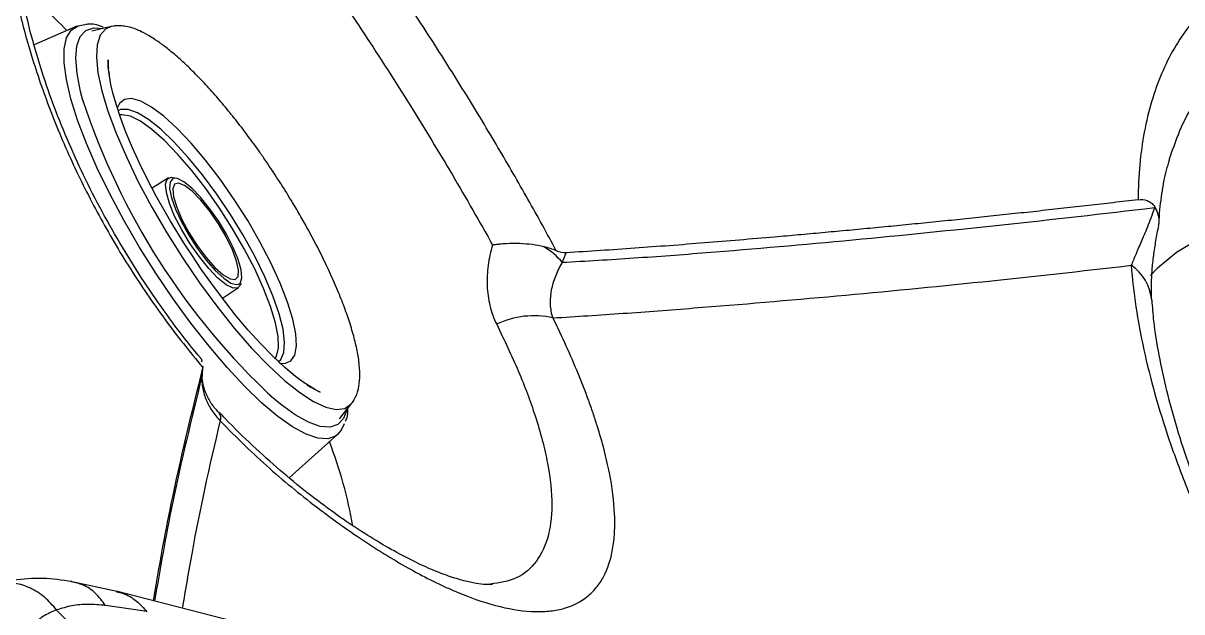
# Model space of a CAD drawing. Extents: x 412 to 492, y 622 to 766.
# Drawn here: x 419.76 to 423.855, y 657.439 to 659.52 of the extents above; entities that cross this region are included whole.
import ezdxf

# ---------------------------------------------------------------- set-up
doc = ezdxf.new("R2010")
doc.units = 0
doc.header["$MEASUREMENT"] = 0
doc.layers.add('1', color=4, linetype='Continuous')
doc.layers.add('GEOMETRY', color=4, linetype='Continuous', lineweight=25)

# ---------------------------------------------------------------- blocks, each defined once
blk = doc.blocks.new('2024 Beam 220V LL')
at = {"layer": 'GEOMETRY'}
for p, q in [((7.9966, 16.751), (7.8453, 16.6852)), ((8.1182, 16.7496), (8.0496, 16.7334)), ((8.1262, 16.751), (8.1182, 16.7496)), ((8.018, 16.4896), (8.0214, 16.478)), ((8.3204, 16.2145), (8.2628, 16.1784)), ((8.5109, 15.7894), (8.5679, 15.8266)), ((8.4388, 15.5137), (8.4402, 15.5236)), ((8.4404, 15.5499), (8.4415, 15.5446)), ((8.9246, 15.3623), (8.9681, 15.4177)), ((8.7467, 15.1547), (8.9182, 15.3069)), ((8.1386, 14.752), (7.9748, 14.7874)), ((8.5884, 14.6367), (8.1351, 14.7535)), ((8.2364, 14.6823), (8.0979, 14.703)), ((8.1555, 14.4562), (7.9251, 14.6867)), ((8.2384, 14.6803), (8.2364, 14.6823))]:
    blk.add_line(p, q, dxfattribs=at)
at = {"layer": 'GEOMETRY', "flags": 128}
for points in [[(8.9182, 15.3069), (8.9111, 15.3015), (8.8832, 15.2917), (8.8482, 15.294), (8.8066, 15.3082), (8.7591, 15.3342), (8.7066, 15.3715), (8.6498, 15.4196), (8.5898, 15.4775), (8.5274, 15.5444), (8.4638, 15.6192), (8.4, 15.7007), (8.3369, 15.7874), (8.2757, 15.8781), (8.2174, 15.9711), (8.1628, 16.065), (8.113, 16.1582), (8.0687, 16.2492), (8.0307, 16.3365), (7.9995, 16.4187), (7.9757, 16.4944), (7.9597, 16.5624), (7.9517, 16.6215), (7.9519, 16.6708), (7.9603, 16.7095), (7.9767, 16.737), (8.0009, 16.7527), (8.0252, 16.7567)], [(8.1182, 16.7496), (8.0983, 16.7408), (8.0794, 16.7188), (8.0685, 16.6854), (8.0658, 16.641), (8.0713, 16.5864), (8.085, 16.5228), (8.1065, 16.4511), (8.1355, 16.3726), (8.1716, 16.2889)], [(8.0183, 16.4886), (8.01, 16.52), (7.9975, 16.5835), (7.9931, 16.6376), (7.9969, 16.6816), (8.0089, 16.7145), (8.0288, 16.7359), (8.0564, 16.7454), (8.0902, 16.743)], [(8.3788, 15.9788), (8.3281, 16.0613), (8.3084, 16.0951), (8.2775, 16.1505), (8.2481, 16.2064), (8.2196, 16.2642), (8.1935, 16.3214), (8.1704, 16.3766), (8.151, 16.4283), (8.1355, 16.4752), (8.1241, 16.5156), (8.1173, 16.5444), (8.1142, 16.5601), (8.1079, 16.6059), (8.1069, 16.6309), (8.1069, 16.6323), (8.1069, 16.6324), (8.1069, 16.6324), (8.1069, 16.6324), (8.1069, 16.6324), (8.1069, 16.6324), (8.1069, 16.6324), (8.1069, 16.6324), (8.1069, 16.6324), (8.1069, 16.6324), (8.1069, 16.6324), (8.1069, 16.6324), (8.1069, 16.6324), (8.1069, 16.6323), (8.1069, 16.6318), (8.1075, 16.6111), (8.1084, 16.6025)], [(8.7128, 15.559), (8.7313, 15.5583), (8.753, 15.5673), (8.7669, 15.5882), (8.7728, 15.6205), (8.7704, 15.6633), (8.7598, 15.7155), (8.7413, 15.7757), (8.7153, 15.8425), (8.6826, 15.914), (8.6439, 15.9885), (8.6004, 16.064), (8.553, 16.1384), (8.5031, 16.21), (8.4519, 16.2769), (8.4007, 16.3372), (8.3509, 16.3896), (8.3038, 16.4325), (8.2606, 16.4649), (8.2224, 16.486), (8.1902, 16.4951), (8.1648, 16.4922), (8.1469, 16.4772), (8.1395, 16.461)], [(8.7085, 15.5648), (8.7174, 15.573), (8.7283, 15.5976), (8.731, 15.6335), (8.7253, 15.6795), (8.7114, 15.7346), (8.6898, 15.7971), (8.6609, 15.8653), (8.6255, 15.9375), (8.5847, 16.0116), (8.5395, 16.0856), (8.4912, 16.1575), (8.4411, 16.2253), (8.3906, 16.2872), (8.341, 16.3415), (8.2937, 16.3867), (8.2499, 16.4216), (8.211, 16.4452), (8.1779, 16.4569), (8.1515, 16.4563), (8.1425, 16.4524)], [(8.6969, 15.5754), (8.7021, 15.5843), (8.709, 15.6136), (8.7077, 15.6535), (8.6984, 15.7027), (8.6812, 15.7601), (8.6566, 15.824), (8.6253, 15.8926), (8.5882, 15.9642), (8.5462, 16.0367), (8.5005, 16.1082), (8.4524, 16.1767), (8.4031, 16.2404), (8.354, 16.2974), (8.3065, 16.3464), (8.2619, 16.3859), (8.2212, 16.4148), (8.1858, 16.4324), (8.1565, 16.4382), (8.1467, 16.4371)], [(8.1716, 16.2889), (8.214, 16.2012), (8.2619, 16.1113), (8.3146, 16.0208), (8.3711, 15.9311), (8.4304, 15.844), (8.4914, 15.761), (8.5531, 15.6836), (8.6142, 15.6131), (8.6739, 15.5509), (8.7309, 15.498), (8.7842, 15.4553), (8.833, 15.4237), (8.8763, 15.4036), (8.9134, 15.3956), (8.9436, 15.3996), (8.9664, 15.4156), (8.9681, 15.4177)], [(8.5768, 15.8417), (8.5759, 15.8382), (8.5661, 15.8255), (8.5486, 15.8251), (8.5246, 15.837), (8.4954, 15.8604), (8.4631, 15.8939), (8.4296, 15.9353), (8.3969, 15.982), (8.3672, 16.0312), (8.3424, 16.0797), (8.3239, 16.1245), (8.313, 16.1627), (8.3104, 16.192), (8.3161, 16.2105), (8.3298, 16.2171), (8.3428, 16.2147)], [(8.3432, 16.2137), (8.3354, 16.212), (8.326, 16.1999), (8.3245, 16.1769)], [(8.3245, 16.1769), (8.3311, 16.1443), (8.3452, 16.1043), (8.3661, 16.0594), (8.3924, 16.0123), (8.4224, 15.966), (8.4543, 15.9235), (8.4861, 15.8874), (8.5157, 15.86), (8.5413, 15.843), (8.5614, 15.8375), (8.5692, 15.8393)], [(8.5681, 15.8881), (8.5613, 15.9206), (8.5464, 15.9609), (8.5245, 16.006), (8.4972, 16.0525), (8.4666, 16.0971), (8.4349, 16.1363), (8.4045, 16.1673), (8.3776, 16.1879), (8.3563, 16.1963), (8.342, 16.1922), (8.336, 16.1756), (8.3385, 16.148), (8.3495, 16.1112), (8.368, 16.0681), (8.3928, 16.0219), (8.422, 15.9759), (8.4535, 15.9336), (8.4848, 15.8981), (8.5137, 15.8721), (8.5381, 15.8575), (8.556, 15.8553), (8.5663, 15.8658), (8.5681, 15.8881)], [(8.5752, 15.8447), (8.58, 15.8615), (8.5774, 15.8895), (8.567, 15.926), (8.5493, 15.9689), (8.5256, 16.0153), (8.4972, 16.0623), (8.466, 16.107), (8.4339, 16.1466), (8.403, 16.1786), (8.3751, 16.201), (8.3521, 16.2124), (8.3432, 16.2137)], [(13.4295, 15.7366), (13.308, 15.7995), (13.1587, 15.8696), (13.0128, 15.9297), (12.8709, 15.9798), (12.7339, 16.0194), (12.6022, 16.0485), (12.4766, 16.0669), (12.3577, 16.0745), (12.2461, 16.0712), (12.1423, 16.0571), (12.0468, 16.0322), (11.9601, 15.9967), (11.8826, 15.9508), (11.8146, 15.8946), (11.7907, 15.8698)], [(8.8104, 15.483), (8.8104, 15.483), (8.8104, 15.4829), (8.8104, 15.4829), (8.8104, 15.4829), (8.8104, 15.4829), (8.8104, 15.4829), (8.8104, 15.4829), (8.8105, 15.4829), (8.8107, 15.4827), (8.8118, 15.482), (8.8233, 15.4748), (8.8544, 15.4581), (8.8568, 15.457), (8.857, 15.4569), (8.8571, 15.4569), (8.8571, 15.4569), (8.8571, 15.4569), (8.8571, 15.4569), (8.8571, 15.4569), (8.8571, 15.4569), (8.8571, 15.4569), (8.8571, 15.4569), (8.8571, 15.4569), (8.8571, 15.4569), (8.8571, 15.4569), (8.857, 15.4569), (8.8566, 15.4571), (8.8397, 15.4656), (8.7962, 15.4927), (8.7698, 15.5124), (8.7316, 15.5444), (8.6881, 15.5852), (8.647, 15.6274), (8.6026, 15.6765), (8.5579, 15.7296), (8.5074, 15.7939), (8.47, 15.8444), (8.439, 15.8882), (8.4026, 15.9422), (8.3788, 15.9788)], [(8.5692, 15.8393), (8.5745, 15.8438), (8.5752, 15.8447)], [(8.4415, 15.5446), (8.4413, 15.5436), (8.441, 15.5427)], [(8.9189, 15.343), (8.8914, 15.3335), (8.8567, 15.3361), (8.8154, 15.3507), (8.7683, 15.3771), (8.7162, 15.4149), (8.6894, 15.4371)], [(8.9504, 15.3951), (8.9389, 15.3644), (8.9189, 15.343)], [(8.9411, 15.3454), (8.9314, 15.3231), (8.9182, 15.3069)]]:
    blk.add_lwpolyline(points, dxfattribs=at)
at = {"layer": 'GEOMETRY'}
for centre, radius, start, end in [((6.6419, 15.4404), 1.8494, 44.4639, 51.3138), ((10.4096, 17.2747), 2.5172, 198.1994, 226.8909), ((11.6267, 15.5332), 0.6024, 72.3568, 72.7823), ((9.5077, 15.7436), 0.2672, 39.9265, 58.5076), ((11.6261, 15.7654), 0.1705, 5.7924, 55.4034), ((9.612, 15.4214), 0.3057, 77.2796, 115.5124), ((8.4754, 15.3647), 0.0304, 341.4274, 37.7536), ((7.367, 14.6986), 1.6305, 10.0441, 20.9522)]:
    blk.add_arc(centre, radius, start, end, dxfattribs=at)
for points, knots in [([(10.937, 27.8301), (10.9402, 27.8041), (10.9465, 27.7521), (10.9563, 27.6746), (10.9663, 27.5976), (10.9765, 27.5213), (10.9923, 27.406), (11.0144, 27.2527), (11.0391, 27.0927), (11.0557, 26.9892), (11.0636, 26.9413), (11.0689, 26.9093), (11.0837, 26.8214), (11.1199, 26.614), (11.1807, 26.2956), (11.2619, 25.9149), (11.3514, 25.5359), (11.4491, 25.1592), (11.5375, 24.8475), (11.6123, 24.5996), (11.6897, 24.353), (11.7714, 24.1077), (11.8572, 23.8637), (11.9125, 23.7119), (11.9578, 23.5908), (11.9923, 23.5002), (12.0186, 23.4324), (12.0348, 23.391), (12.0407, 23.3759), (12.0496, 23.3533), (12.06, 23.327), (12.0719, 23.2969), (12.0839, 23.2668), (12.0959, 23.2368), (12.1067, 23.2099), (12.1128, 23.1949), (12.1189, 23.1798), (12.1263, 23.1616), (12.157, 23.0864), (12.2351, 22.8987), (12.3664, 22.5992), (12.5334, 22.241), (12.6706, 21.9635), (12.772, 21.7659), (12.8339, 21.6473), (12.9389, 21.4497), (13.0908, 21.1734), (13.2609, 20.879), (13.4013, 20.6441), (13.5447, 20.41), (13.676, 20.2026), (13.7939, 20.0215), (13.8695, 19.9069), (13.9431, 19.7968), (14.001, 19.7116), (14.03, 19.6691), (14.0494, 19.6408), (14.073, 19.6065), (14.0975, 19.5712), (14.117, 19.543), (14.1318, 19.5219), (14.1465, 19.5008), (14.1662, 19.4727), (14.1909, 19.4377), (14.2157, 19.4027), (14.2356, 19.3748), (14.2655, 19.3329), (14.3305, 19.2424), (14.4012, 19.1454), (14.4623, 19.0626), (14.5032, 19.0075), (14.575, 18.9114), (14.7199, 18.7202), (15.0154, 18.3417), (15.3654, 17.9184), (15.7275, 17.5048), (16.0053, 17.1991), (16.2893, 16.8981), (16.5795, 16.602), (16.8753, 16.3113), (17.176, 16.0267), (17.4812, 15.7485), (17.8055, 15.4638), (18.1497, 15.1737), (18.4841, 14.9037), (18.746, 14.7003), (18.9324, 14.5591), (19.0535, 14.4689), (19.1555, 14.3939), (19.2381, 14.3337), (19.3003, 14.2889), (19.3419, 14.2591), (19.3696, 14.2393), (19.4043, 14.2146), (19.446, 14.1851), (19.4878, 14.1557), (19.5226, 14.1312), (19.5506, 14.1118), (19.5785, 14.0923), (19.6136, 14.0681), (19.6486, 14.044), (19.6732, 14.0272), (19.6873, 14.0176), (19.7014, 14.008), (19.719, 13.996), (19.8457, 13.9099), (20.0229, 13.7922), (20.2515, 13.6451), (20.4817, 13.5001), (20.7722, 13.3233), (21.1247, 13.1184), (21.4216, 12.954), (21.6613, 12.8263), (21.9025, 12.7012), (22.2051, 12.5507), (22.5691, 12.38), (22.8729, 12.2462), (23.063, 12.1667), (23.139, 12.1355), (23.1618, 12.1262), (23.1808, 12.1185), (23.196, 12.1123), (23.234, 12.097), (23.2834, 12.0772), (23.3365, 12.0562), (23.3631, 12.0457), (23.3783, 12.0397), (23.4162, 12.0248), (23.4657, 12.0056), (23.5265, 11.9822), (23.5875, 11.959), (23.6942, 11.9189), (23.8471, 11.8629), (24.0924, 11.7763), (24.3389, 11.694), (24.5866, 11.6159), (24.835, 11.5407), (25.1471, 11.4518), (25.5238, 11.3536), (25.9028, 11.2636), (26.2843, 11.1818), (26.6039, 11.1204), (26.8125, 11.0838), (26.901, 11.0689), (26.9332, 11.0635), (26.9815, 11.0555), (27.0486, 11.0446), (27.1077, 11.0354), (27.1345, 11.0312)], [0, 0, 0, 0, 0.003274, 0.006523, 0.009747, 0.012946, 0.016121, 0.024235, 0.032231, 0.036257, 0.037264, 0.038271, 0.040284, 0.048336, 0.064441, 0.080552, 0.096676, 0.112771, 0.128821, 0.136832, 0.144833, 0.160814, 0.168795, 0.17677, 0.180757, 0.184742, 0.188726, 0.189723, 0.19022, 0.190718, 0.19271, 0.193706, 0.194702, 0.196693, 0.197688, 0.198257, 0.198684, 0.199679, 0.200674, 0.208635, 0.224555, 0.240487, 0.256447, 0.261776, 0.26711, 0.272451, 0.288514, 0.304652, 0.312755, 0.320868, 0.337047, 0.341659, 0.346267, 0.353172, 0.357197, 0.358347, 0.359209, 0.36122, 0.363231, 0.364236, 0.365241, 0.366246, 0.367251, 0.36926, 0.37127, 0.372274, 0.373278, 0.377295, 0.385326, 0.387334, 0.389341, 0.393355, 0.40138, 0.417428, 0.449532, 0.465603, 0.481694, 0.497813, 0.513966, 0.530142, 0.546274, 0.562362, 0.578412, 0.596717, 0.614992, 0.628684, 0.635527, 0.642369, 0.64636, 0.65035, 0.654341, 0.655338, 0.656336, 0.658331, 0.660326, 0.662322, 0.664317, 0.665315, 0.666312, 0.668308, 0.670304, 0.671302, 0.671801, 0.6723, 0.673298, 0.674296, 0.69027, 0.698267, 0.706271, 0.722312, 0.73841, 0.754582, 0.762701, 0.770845, 0.787116, 0.803314, 0.819454, 0.827507, 0.828513, 0.829519, 0.830525, 0.831028, 0.831531, 0.835553, 0.837564, 0.838569, 0.839071, 0.839574, 0.843594, 0.845603, 0.847613, 0.85163, 0.859664, 0.867695, 0.883754, 0.891784, 0.899815, 0.915887, 0.931974, 0.948086, 0.964228, 0.980406, 0.988511, 0.990538, 0.991553, 0.992567, 0.996625, 1, 1, 1, 1]), ([(9.6908, 15.9573), (9.6588, 16.0172), (9.6254, 16.0781), (9.5566, 16.2), (9.5213, 16.2613), (9.4487, 16.3842), (9.4115, 16.4459), (9.3542, 16.5388), (9.3348, 16.57), (9.2959, 16.6318), (9.2764, 16.6625), (9.2177, 16.7537), (9.1784, 16.8137), (9.0993, 16.9316), (9.0595, 16.9897), (8.9993, 17.0752), (8.9791, 17.1036), (8.9389, 17.1592), (8.9189, 17.1865), (8.8592, 17.2667), (8.8198, 17.3179), (8.7417, 17.4161), (8.7029, 17.463), (8.645, 17.5298), (8.6257, 17.5515), (8.5875, 17.5934), (8.5686, 17.6135), (8.5127, 17.6713), (8.4762, 17.7066), (8.4048, 17.7703), (8.3698, 17.7989), (8.3182, 17.8363), (8.3011, 17.8479), (8.2676, 17.869), (8.2511, 17.8785), (8.2027, 17.904), (8.1717, 17.9168), (8.1119, 17.9342), (8.0831, 17.9388), (8.0416, 17.9391), (8.028, 17.9381), (8.0017, 17.9339), (7.9762, 17.9276), (7.9522, 17.9169), (7.9289, 17.904), (7.9177, 17.8965), (7.8854, 17.871), (7.8658, 17.85), (7.8301, 17.8004), (7.8141, 17.7719), (7.7929, 17.7235), (7.7862, 17.7064), (7.774, 17.6703), (7.7683, 17.6513), (7.7529, 17.5919), (7.7449, 17.5494), (7.7332, 17.4587), (7.7296, 17.4106), (7.7277, 17.3344), (7.7277, 17.3083), (7.7288, 17.2547), (7.73, 17.2274), (7.7353, 17.1443), (7.7414, 17.0872), (7.7585, 16.9699), (7.7696, 16.9096), (7.7903, 16.8168), (7.7979, 16.7854), (7.8145, 16.7222), (7.8234, 16.6905), (7.8521, 16.5952), (7.8737, 16.5313), (7.9222, 16.4031), (7.949, 16.3388), (7.9935, 16.2419), (8.009, 16.2094), (8.0413, 16.145), (8.0579, 16.1131), (8.1095, 16.0182), (8.1461, 15.9561), (8.2234, 15.8342), (8.2642, 15.7744), (8.3286, 15.6864), (8.3506, 15.6574), (8.3955, 15.6003), (8.4183, 15.5722), (8.4415, 15.5446)], [0, 0, 0, 0, 0.03125, 0.03125, 0.0625, 0.0625, 0.09375, 0.09375, 0.109375, 0.109375, 0.125, 0.125, 0.15625, 0.15625, 0.1875, 0.1875, 0.203125, 0.203125, 0.21875, 0.21875, 0.25, 0.25, 0.28125, 0.28125, 0.296875, 0.296875, 0.3125, 0.3125, 0.34375, 0.34375, 0.375, 0.375, 0.390625, 0.390625, 0.40625, 0.40625, 0.4375, 0.4375, 0.46875, 0.46875, 0.484375, 0.484375, 0.5, 0.515625, 0.515625, 0.53125, 0.53125, 0.5625, 0.5625, 0.59375, 0.59375, 0.609375, 0.609375, 0.625, 0.625, 0.65625, 0.65625, 0.6875, 0.6875, 0.703125, 0.703125, 0.71875, 0.71875, 0.75, 0.75, 0.78125, 0.78125, 0.796875, 0.796875, 0.8125, 0.8125, 0.84375, 0.84375, 0.875, 0.875, 0.890625, 0.890625, 0.90625, 0.90625, 0.9375, 0.9375, 0.96875, 0.96875, 0.984375, 0.984375, 1, 1, 1, 1]), ([(7.8156, 17.5809), (7.8184, 17.5867), (7.8326, 17.6158), (7.8645, 17.6548), (7.9098, 17.6948), (7.9595, 17.7187), (8.0272, 17.7317), (8.1208, 17.7165), (8.2453, 17.6504), (8.3837, 17.5364), (8.5325, 17.3793), (8.6901, 17.1849), (8.8511, 16.9643), (9.0149, 16.7228), (9.1736, 16.4746), (9.3274, 16.222), (9.4195, 16.0596), (9.4661, 15.9773)], [0, 0, 0, 0, 0.0110101, 0.0552353, 0.0994578, 0.1399058, 0.1807405, 0.2568998, 0.335687, 0.4162814, 0.4995914, 0.5822471, 0.6674473, 0.750282, 0.8355157, 0.9166435, 1, 1, 1, 1]), ([(8.4336, 15.5784), (8.4308, 15.5817), (8.3969, 15.6208), (8.3365, 15.7006), (8.253, 15.8175), (8.1752, 15.9387), (8.1022, 16.0638), (8.0353, 16.1915), (7.9751, 16.32), (7.9226, 16.4476), (7.8778, 16.5735), (7.8404, 16.6981), (7.8099, 16.8211), (7.7865, 16.9413), (7.7703, 17.0563), (7.7611, 17.1638), (7.7586, 17.262), (7.762, 17.3489), (7.7705, 17.4247), (7.7829, 17.4889), (7.7978, 17.5404), (7.8126, 17.577), (7.8207, 17.5906), (7.8241, 17.5964)], [0, 0, 0, 0, 0.004696, 0.056696, 0.107365, 0.158685, 0.210525, 0.262607, 0.31456, 0.36603, 0.416856, 0.467971, 0.520075, 0.572669, 0.625302, 0.677388, 0.728465, 0.778116, 0.826224, 0.874056, 0.920886, 0.966601, 1, 1, 1, 1]), ([(16.1374, 11.7473), (16.1802, 11.7476), (16.2217, 11.7496), (16.3022, 11.757), (16.3411, 11.7624), (16.4532, 11.7835), (16.5219, 11.8041), (16.6477, 11.8579), (16.7047, 11.8911), (16.7809, 11.9506), (16.8048, 11.9722), (16.8489, 12.018), (16.8691, 12.0423), (16.9244, 12.1192), (16.9541, 12.1759), (16.9879, 12.2688), (16.9974, 12.3012), (17.0089, 12.3517), (17.0123, 12.3689), (17.0181, 12.404), (17.0206, 12.4219), (17.0305, 12.5128), (17.0308, 12.5894), (17.017, 12.7504), (17.0028, 12.8347), (16.9707, 12.9672), (16.9582, 13.0123), (16.9367, 13.0815), (16.9291, 13.1048), (16.913, 13.1516), (16.9045, 13.1751), (16.8602, 13.2935), (16.8183, 13.3903), (16.7219, 13.5882), (16.6675, 13.6894), (16.5916, 13.8188), (16.576, 13.8449), (16.5441, 13.8971), (16.5279, 13.9232), (16.4782, 14.0017), (16.4439, 14.0541), (16.3375, 14.2114), (16.2618, 14.3167), (16.1413, 14.4753), (16.1, 14.5282), (16.0364, 14.6079), (16.0148, 14.6345), (15.9712, 14.6877), (15.9491, 14.7144), (15.8376, 14.8472), (15.7453, 14.9522), (15.6021, 15.108), (15.5536, 15.1596), (15.4797, 15.2367), (15.4549, 15.2622), (15.4052, 15.3129), (15.3803, 15.3381), (15.2552, 15.4631), (15.1537, 15.5603), (14.948, 15.749), (14.8438, 15.8405), (14.7117, 15.9513), (14.6852, 15.9732), (14.632, 16.0168), (14.6052, 16.0384), (14.5253, 16.1023), (14.4721, 16.1437), (14.3133, 16.2642), (14.208, 16.3397), (13.9988, 16.4811), (13.8948, 16.5469), (13.7654, 16.6227), (13.7395, 16.6376), (13.688, 16.6665), (13.6624, 16.6806), (13.5862, 16.7215), (13.5361, 16.7472), (13.3876, 16.8193), (13.291, 16.861), (13.1499, 16.9138), (13.1035, 16.9297), (13.0347, 16.951), (13.012, 16.9577), (12.9667, 16.9702), (12.9442, 16.9761), (12.833, 17.003), (12.7485, 17.017), (12.5877, 17.0306), (12.5115, 17.0301), (12.4035, 17.0183), (12.3685, 17.0125), (12.3177, 17.0009), (12.301, 16.9965), (12.2684, 16.987), (12.2525, 16.9817), (12.1746, 16.9533), (12.1179, 16.9233), (12.0158, 16.8496), (11.9703, 16.8058), (11.9107, 16.7295), (11.8923, 16.7022), (11.8588, 16.6449), (11.8438, 16.6147), (11.8035, 16.52), (11.7831, 16.4512), (11.7553, 16.3026), (11.7479, 16.2228), (11.7473, 16.1373)], [0, 0, 0, 0, 0.015625, 0.015625, 0.03125, 0.03125, 0.0625, 0.0625, 0.09375, 0.09375, 0.109375, 0.109375, 0.125, 0.125, 0.15625, 0.15625, 0.171875, 0.171875, 0.179688, 0.179688, 0.1875, 0.1875, 0.21875, 0.21875, 0.25, 0.25, 0.265625, 0.265625, 0.273438, 0.273438, 0.28125, 0.28125, 0.3125, 0.3125, 0.34375, 0.34375, 0.351563, 0.351563, 0.359375, 0.359375, 0.375, 0.375, 0.40625, 0.40625, 0.421875, 0.421875, 0.429687, 0.429687, 0.4375, 0.4375, 0.46875, 0.46875, 0.484375, 0.484375, 0.492187, 0.492187, 0.5, 0.5, 0.53125, 0.53125, 0.5625, 0.5625, 0.570312, 0.570312, 0.578125, 0.578125, 0.59375, 0.59375, 0.625, 0.625, 0.65625, 0.65625, 0.664062, 0.664062, 0.671875, 0.671875, 0.6875, 0.6875, 0.71875, 0.71875, 0.734375, 0.734375, 0.742187, 0.742187, 0.75, 0.75, 0.78125, 0.78125, 0.8125, 0.8125, 0.828125, 0.828125, 0.835937, 0.835937, 0.84375, 0.84375, 0.875, 0.875, 0.90625, 0.90625, 0.921875, 0.921875, 0.9375, 0.9375, 0.96875, 0.96875, 1, 1, 1, 1]), ([(8.0899, 16.7472), (8.0889, 16.7476), (8.0692, 16.7564), (8.0469, 16.7604), (8.0297, 16.7568), (8.0256, 16.7559)], [0, 0, 0, 0, 0.038681, 0.765308, 1, 1, 1, 1]), ([(8.7174, 16.1949), (8.6995, 16.2223), (8.6743, 16.2611), (8.6357, 16.3164), (8.6023, 16.3624), (8.5626, 16.4145), (8.5212, 16.4658), (8.4789, 16.5152), (8.4368, 16.5612), (8.3958, 16.6027), (8.3569, 16.6389), (8.3214, 16.6689), (8.2889, 16.6934), (8.257, 16.7146), (8.2274, 16.7311), (8.197, 16.7439), (8.1738, 16.7504), (8.1508, 16.7529), (8.136, 16.7529), (8.1278, 16.7513), (8.1262, 16.751)], [0, 0, 0, 0, 0.0869, 0.12247, 0.180971, 0.240876, 0.304164, 0.368925, 0.434243, 0.499236, 0.56296, 0.624035, 0.679458, 0.734071, 0.797624, 0.851005, 0.91372, 0.951195, 0.990265, 1, 1, 1, 1]), ([(11.8595, 16.2856), (11.8724, 16.3229), (11.8985, 16.3982), (11.9557, 16.4982), (12.0273, 16.5875), (12.1157, 16.6632), (12.2189, 16.7221), (12.3362, 16.7633), (12.4658, 16.7858), (12.608, 16.7897), (12.7625, 16.7744), (12.9282, 16.7397), (13.1025, 16.6863), (13.2858, 16.6143), (13.4777, 16.5237), (13.6758, 16.416), (13.8769, 16.2932), (14.0815, 16.1557), (14.29, 16.0036), (14.5003, 15.8383), (14.709, 15.6628), (14.9169, 15.4769), (15.1232, 15.2812), (15.3377, 15.0652), (15.5564, 14.8305), (15.7585, 14.5973), (15.9337, 14.3806), (16.0846, 14.1809), (16.2252, 13.9805), (16.3516, 13.7838), (16.4622, 13.5936), (16.5577, 13.4091), (16.6385, 13.2282), (16.7028, 13.0541), (16.7493, 12.8892), (16.7788, 12.7328), (16.7906, 12.5843), (16.7839, 12.4455), (16.7588, 12.3189), (16.7155, 12.2039), (16.6532, 12.1013), (16.5704, 12.0102), (16.4663, 11.9342), (16.3455, 11.8744), (16.2515, 11.8511), (16.2061, 11.8398)], [0, 0, 0, 0, 0.02023, 0.040809, 0.062865, 0.08492, 0.107623, 0.130325, 0.152901, 0.175477, 0.198748, 0.222019, 0.245175, 0.268331, 0.292201, 0.316072, 0.339508, 0.362944, 0.387079, 0.411214, 0.43514, 0.459065, 0.483714, 0.508363, 0.53726, 0.566464, 0.589115, 0.611765, 0.635038, 0.65831, 0.680424, 0.702538, 0.725259, 0.74798, 0.769961, 0.791942, 0.814554, 0.837167, 0.859493, 0.881819, 0.904821, 0.927823, 0.95244, 0.977058, 1, 1, 1, 1]), ([(8.11, 16.5862), (8.1098, 16.5875), (8.1096, 16.5891), (8.1094, 16.5906), (8.1094, 16.5909), (8.1094, 16.5909), (8.1094, 16.5909), (8.1094, 16.5909), (8.1094, 16.5909), (8.1094, 16.5909), (8.1094, 16.5908), (8.1094, 16.5907), (8.1094, 16.5906), (8.1095, 16.59), (8.1096, 16.5891), (8.1097, 16.588), (8.1098, 16.5872), (8.1099, 16.5868), (8.1099, 16.5865), (8.1099, 16.5863), (8.1099, 16.5862), (8.1099, 16.5862), (8.1099, 16.5862)], [0, 0, 0, 0, 0.450378, 0.5852634, 0.6092329, 0.6169365, 0.6203597, 0.6220779, 0.6234664, 0.6249871, 0.6269606, 0.6304055, 0.6381861, 0.659343, 0.7600368, 0.8421613, 0.8738086, 0.8924372, 0.9116328, 0.9328869, 0.9656013, 1, 1, 1, 1]), ([(8.1096, 16.591), (8.1098, 16.5883), (8.1101, 16.5848), (8.1107, 16.5807), (8.1108, 16.5794), (8.1109, 16.5792), (8.1109, 16.5791), (8.1109, 16.5791), (8.1109, 16.5791), (8.1109, 16.5791), (8.1109, 16.5791), (8.1109, 16.5791), (8.1109, 16.5791), (8.1109, 16.5791)], [0, 0, 0, 0, 0.716733, 0.955881, 0.987085, 0.994009, 0.995792, 0.996714, 0.997244, 0.997724, 0.998272, 0.99906, 1, 1, 1, 1]), ([(11.822, 16.0571), (11.8221, 16.0599), (11.8226, 16.0965), (11.8311, 16.1589), (11.8433, 16.2306), (11.8549, 16.2669), (11.8587, 16.2788)], [0, 0, 0, 0, 0.031471, 0.419809, 0.809929, 1, 1, 1, 1]), ([(11.8577, 16.2789), (11.858, 16.2805), (11.8584, 16.2829), (11.8592, 16.2849), (11.8595, 16.2856)], [0, 0, 0, 0, 0.695261, 1, 1, 1, 1]), ([(8.9681, 15.4177), (8.9713, 15.4221), (8.9823, 15.4376), (8.993, 15.4678), (8.9976, 15.5066), (8.996, 15.5522), (8.9883, 15.6022), (8.9757, 15.6555), (8.9588, 15.7113), (8.9373, 15.771), (8.9119, 15.8335), (8.8826, 15.8985), (8.8504, 15.9641), (8.8189, 16.0236), (8.7883, 16.0781), (8.7559, 16.1335), (8.7314, 16.1725), (8.7174, 16.1949)], [0, 0, 0, 0, 0.031463, 0.11025, 0.186738, 0.265603, 0.342603, 0.41323, 0.486065, 0.554635, 0.625671, 0.69637, 0.764445, 0.831104, 0.879731, 0.931059, 1, 1, 1, 1]), ([(11.7473, 16.1373), (11.7181, 16.1339), (11.6596, 16.127), (11.5723, 16.117), (11.4853, 16.1072), (11.3985, 16.0976), (11.3121, 16.0882), (11.2259, 16.079), (11.14, 16.0701), (11.0544, 16.0613), (10.9691, 16.0527), (10.884, 16.0444), (10.7992, 16.0362), (10.7147, 16.0282), (10.6304, 16.0205), (10.5464, 16.0129), (10.449, 16.0043), (10.3384, 15.9948), (10.2147, 15.9846), (10.0916, 15.9749), (9.969, 15.9659), (9.8469, 15.9574), (9.7662, 15.9524), (9.7258, 15.9499)], [0, 0, 0, 0, 0.0418103, 0.0836205, 0.1254304, 0.1672399, 0.209049, 0.2508579, 0.2926666, 0.3344752, 0.3762841, 0.4180935, 0.4599035, 0.5017136, 0.5435236, 0.5853331, 0.6271419, 0.6892819, 0.7514241, 0.8135683, 0.8757141, 0.9378593, 1, 1, 1, 1]), ([(11.7473, 16.1374), (11.7583, 16.1387), (11.7689, 16.138), (11.784, 16.1325), (11.7889, 16.1299), (11.7979, 16.1229), (11.8021, 16.1184), (11.8059, 16.1127)], [0, 0, 0, 0, 0.5, 0.5, 0.75, 0.75, 1, 1, 1, 1]), ([(11.805, 16.1087), (11.6236, 16.0869), (11.4442, 16.0667), (11.089, 16.0288), (10.9133, 16.011), (10.5649, 15.9781), (10.3924, 15.9629), (10.1356, 15.9426), (10.0504, 15.9362), (9.8809, 15.9248), (9.7965, 15.9197), (9.7126, 15.9151)], [0, 0, 0, 0, 0.25, 0.25, 0.5, 0.5, 0.75, 0.75, 0.875, 0.875, 1, 1, 1, 1]), ([(11.805, 16.1087), (11.8007, 16.0957), (11.7965, 16.0839), (11.7881, 16.0615), (11.7839, 16.051), (11.776, 16.0312), (11.7721, 16.0219), (11.7648, 16.0044), (11.7613, 15.9961), (11.7511, 15.9722), (11.7447, 15.9576), (11.7331, 15.9302), (11.7278, 15.9176), (11.7229, 15.9057)], [0, 0, 0, 0, 0.125, 0.125, 0.25, 0.25, 0.375, 0.375, 0.5, 0.5, 0.75, 0.75, 1, 1, 1, 1]), ([(11.8192, 16.0447), (11.8203, 16.0495), (11.8253, 16.071), (11.8162, 16.0915), (11.8092, 16.1073)], [0, 0, 0, 0, 0.224026, 1, 1, 1, 1]), ([(11.7957, 15.7831), (11.7956, 15.7834), (11.7942, 15.795), (11.7937, 15.826), (11.7953, 15.874), (11.8002, 15.9254), (11.8077, 15.9783), (11.8146, 16.0182), (11.8194, 16.0406), (11.8203, 16.0445)], [0, 0, 0, 0, 0.005874, 0.240149, 0.44376, 0.634099, 0.807904, 0.9667, 1, 1, 1, 1]), ([(9.4661, 15.9773), (9.4589, 15.9535), (9.4537, 15.9296), (9.4487, 15.8936), (9.4476, 15.8815), (9.4463, 15.8574), (9.4463, 15.8452), (9.4477, 15.8093), (9.4509, 15.7859), (9.462, 15.7404), (9.47, 15.7182), (9.4804, 15.6972)], [0, 0, 0, 0, 0.25, 0.25, 0.375, 0.375, 0.5, 0.5, 0.75, 0.75, 1, 1, 1, 1]), ([(9.6473, 15.9714), (9.6345, 15.9745), (9.6209, 15.9769), (9.5924, 15.9805), (9.5774, 15.9817), (9.5463, 15.9827), (9.5306, 15.9825), (9.5066, 15.9813), (9.4986, 15.9807), (9.4865, 15.9796), (9.4824, 15.9792), (9.4743, 15.9783), (9.4701, 15.9778), (9.4661, 15.9773)], [0, 0, 0, 0, 0.25, 0.25, 0.5, 0.5, 0.75, 0.75, 0.875, 0.875, 0.9375, 0.9375, 1, 1, 1, 1]), ([(9.6793, 15.7196), (9.6742, 15.7353), (9.6715, 15.7514), (9.6705, 15.7761), (9.6707, 15.7844), (9.6719, 15.8011), (9.673, 15.8095), (9.6777, 15.8347), (9.6825, 15.8512), (9.6953, 15.8837), (9.7033, 15.8997), (9.7126, 15.9151)], [0, 0, 0, 0, 0.25, 0.25, 0.375, 0.375, 0.5, 0.5, 0.75, 0.75, 1, 1, 1, 1]), ([(9.6793, 15.7196), (9.7615, 15.7246), (9.8442, 15.73), (10.01, 15.7417), (10.0932, 15.7481), (10.3437, 15.7678), (10.5122, 15.782), (11.0224, 15.8284), (11.3688, 15.8644), (11.7229, 15.9057)], [0, 0, 0, 0, 0.125, 0.125, 0.25, 0.25, 0.5, 0.5, 1, 1, 1, 1]), ([(11.7229, 15.9057), (11.7301, 15.8099), (11.7451, 15.7103), (11.79, 15.5042), (11.8199, 15.3977), (11.8761, 15.2329), (11.8967, 15.177), (11.9306, 15.092), (11.9424, 15.0634), (11.9668, 15.006), (11.9795, 14.9773), (12.0447, 14.8334), (12.1036, 14.7174), (12.2342, 14.4841), (12.3059, 14.3667), (12.404, 14.2189), (12.424, 14.1893), (12.4648, 14.1301), (12.4855, 14.1007), (12.5485, 14.0127), (12.5918, 13.9545), (12.725, 13.7813), (12.8185, 13.6677), (12.9658, 13.5001), (13.0161, 13.4447), (13.1191, 13.3348), (13.172, 13.2802), (13.3319, 13.1203), (13.4409, 13.018), (13.6638, 12.8218), (13.7776, 12.728), (13.9519, 12.5937), (14.0109, 12.5499), (14.1284, 12.4657), (14.187, 12.4252), (14.363, 12.3083), (14.4801, 12.2366), (14.6554, 12.1383), (14.7138, 12.107), (14.8013, 12.0626), (14.8305, 12.0481), (14.8888, 12.0201), (14.9178, 12.0065), (15.0621, 11.9409), (15.1747, 11.8961), (15.3941, 11.821), (15.5011, 11.7908), (15.631, 11.7624), (15.6568, 11.7572), (15.708, 11.7477), (15.7335, 11.7434), (15.8088, 11.7321), (15.8579, 11.7265), (15.9058, 11.7229)], [0, 0, 0, 0, 0.0625, 0.0625, 0.125, 0.125, 0.15625, 0.15625, 0.171875, 0.171875, 0.1875, 0.1875, 0.25, 0.25, 0.3125, 0.3125, 0.328125, 0.328125, 0.34375, 0.34375, 0.375, 0.375, 0.4375, 0.4375, 0.46875, 0.46875, 0.5, 0.5, 0.5625, 0.5625, 0.625, 0.625, 0.65625, 0.65625, 0.6875, 0.6875, 0.75, 0.75, 0.78125, 0.78125, 0.796875, 0.796875, 0.8125, 0.8125, 0.875, 0.875, 0.9375, 0.9375, 0.953125, 0.953125, 0.96875, 0.96875, 1, 1, 1, 1]), ([(15.7821, 11.7975), (15.7564, 11.7996), (15.6932, 11.8046), (15.5842, 11.8223), (15.4572, 11.8495), (15.324, 11.8859), (15.186, 11.9312), (15.0439, 11.9852), (14.8988, 12.0479), (14.7512, 12.119), (14.6012, 12.1984), (14.4487, 12.2862), (14.2943, 12.3824), (14.1388, 12.4864), (13.9832, 12.5978), (13.8285, 12.7159), (13.6757, 12.84), (13.5256, 12.9696), (13.379, 13.1038), (13.237, 13.2419), (13.0994, 13.3836), (12.9664, 13.5289), (12.838, 13.6778), (12.7147, 13.8294), (12.5973, 13.9831), (12.4862, 14.1382), (12.3821, 14.2938), (12.2856, 14.449), (12.197, 14.6031), (12.1167, 14.7553), (12.0452, 14.9046), (11.9826, 15.0504), (11.9288, 15.1924), (11.8839, 15.3299), (11.8477, 15.4625), (11.8207, 15.589), (11.8033, 15.6962), (11.7985, 15.758), (11.7966, 15.7825)], [0, 0, 0, 0, 0.019071, 0.046896, 0.074824, 0.102839, 0.130913, 0.159006, 0.187057, 0.214889, 0.242886, 0.271152, 0.299642, 0.328304, 0.35708, 0.385911, 0.414726, 0.443464, 0.472078, 0.500534, 0.528766, 0.557135, 0.585618, 0.614195, 0.64284, 0.671522, 0.700199, 0.728833, 0.75739, 0.785841, 0.814163, 0.842336, 0.870316, 0.898325, 0.926241, 0.954058, 0.981773, 1, 1, 1, 1]), ([(8.5042, 15.355), (8.5614, 15.2953), (8.6193, 15.2396), (8.7362, 15.1359), (8.7953, 15.0878), (8.8692, 15.0317), (8.884, 15.0207), (8.9136, 14.999), (8.9284, 14.9884), (8.9724, 14.9574), (9.0014, 14.9378), (9.0871, 14.8819), (9.1425, 14.8486), (9.2232, 14.8051), (9.2496, 14.7916), (9.2887, 14.773), (9.3016, 14.767), (9.3272, 14.7557), (9.3398, 14.7503), (9.4022, 14.7249), (9.449, 14.7095), (9.537, 14.6881), (9.5781, 14.6822), (9.6257, 14.6809), (9.6351, 14.681), (9.6533, 14.6818), (9.6622, 14.6824), (9.6881, 14.6854), (9.7044, 14.6886), (9.7504, 14.7019), (9.7774, 14.7156), (9.8121, 14.7435), (9.8227, 14.7541), (9.842, 14.7777), (9.8505, 14.7906), (9.8729, 14.8327), (9.8837, 14.8652), (9.8935, 14.9205), (9.8957, 14.94), (9.898, 14.9813), (9.8981, 15.0031), (9.8952, 15.0712), (9.889, 15.12), (9.8685, 15.2243), (9.8541, 15.2798), (9.8309, 15.3536), (9.826, 15.3685), (9.8157, 15.3987), (9.8103, 15.4139), (9.7935, 15.4599), (9.7813, 15.4912), (9.742, 15.5864), (9.7123, 15.6518), (9.6793, 15.7196)], [0, 0, 0, 0, 0.0625, 0.0625, 0.125, 0.125, 0.140625, 0.140625, 0.15625, 0.15625, 0.1875, 0.1875, 0.25, 0.25, 0.28125, 0.28125, 0.296875, 0.296875, 0.3125, 0.3125, 0.375, 0.375, 0.4375, 0.4375, 0.453125, 0.453125, 0.46875, 0.46875, 0.5, 0.5, 0.5625, 0.5625, 0.59375, 0.59375, 0.625, 0.625, 0.6875, 0.6875, 0.71875, 0.71875, 0.75, 0.75, 0.8125, 0.8125, 0.875, 0.875, 0.890625, 0.890625, 0.90625, 0.90625, 0.9375, 0.9375, 1, 1, 1, 1]), ([(9.4804, 15.6972), (9.507, 15.6415), (9.5608, 15.5288), (9.6226, 15.3627), (9.6653, 15.2005), (9.6801, 15.054), (9.6647, 14.9336), (9.6182, 14.8458), (9.5467, 14.7895), (9.4782, 14.7809), (9.4455, 14.7768)], [0, 0, 0, 0, 0.109569, 0.2213, 0.351407, 0.485325, 0.615556, 0.749648, 0.880692, 1, 1, 1, 1]), ([(8.4329, 15.5778), (8.4337, 15.5772), (8.4385, 15.5737), (8.4381, 15.5681), (8.4377, 15.5635)], [0, 0, 0, 0, 0.162314, 1, 1, 1, 1]), ([(8.441, 15.5426), (8.4011, 15.3804), (8.3312, 15.0957), (8.2857, 14.8328), (8.2662, 14.7197)], [0, 0, 0, 0, 0.5698383, 1, 1, 1, 1]), ([(8.5002, 15.3838), (8.4936, 15.3906), (8.4762, 15.4087), (8.4576, 15.4405), (8.444, 15.4753), (8.4392, 15.5048), (8.4404, 15.518), (8.4409, 15.5231)], [0, 0, 0, 0, 0.136406, 0.360783, 0.597904, 0.843471, 1, 1, 1, 1]), ([(8.4402, 15.5237), (8.4405, 15.5271), (8.4412, 15.5358), (8.4419, 15.5446), (8.4423, 15.5499)], [0, 0, 0, 0, 0.398463, 1, 1, 1, 1]), ([(8.4388, 15.5137), (8.4018, 15.3619), (8.335, 15.088), (8.2909, 14.8324), (8.2713, 14.7184)], [0, 0, 0, 0, 0.5541218, 1, 1, 1, 1]), ([(8.4388, 15.5137), (8.438, 15.5009), (8.4387, 15.4876), (8.4421, 15.4673), (8.4436, 15.4604), (8.4476, 15.4465), (8.4499, 15.4395), (8.4582, 15.4189), (8.4653, 15.4055), (8.4825, 15.3794), (8.4927, 15.3668), (8.5042, 15.355)], [0, 0, 0, 0, 0.25, 0.25, 0.375, 0.375, 0.5, 0.5, 0.75, 0.75, 1, 1, 1, 1]), ([(8.8205, 15.4766), (8.8205, 15.4766), (8.8205, 15.4766), (8.8203, 15.4767), (8.8192, 15.4774), (8.8178, 15.4783), (8.8166, 15.479)], [0, 0, 0, 0, 0.009437, 0.044102, 0.189264, 1, 1, 1, 1]), ([(8.6708, 15.4533), (8.6717, 15.4525), (8.6775, 15.4471), (8.6844, 15.4413), (8.6901, 15.4364)], [0, 0, 0, 0, 0.15756, 1, 1, 1, 1]), ([(8.9449, 15.3544), (8.9475, 15.3582), (8.9548, 15.3684), (8.9545, 15.3878), (8.9543, 15.4001)], [0, 0, 0, 0, 0.363379, 1, 1, 1, 1]), ([(9.4651, 14.7771), (9.4632, 14.7769), (9.4577, 14.7761), (9.435, 14.7765), (9.3991, 14.7815), (9.3523, 14.7927), (9.296, 14.8112), (9.2307, 14.8379), (9.1576, 14.8733), (9.078, 14.9173), (8.993, 14.9698), (8.9032, 15.0311), (8.8102, 15.1011), (8.7141, 15.1803), (8.6175, 15.2679), (8.546, 15.3366), (8.5078, 15.3779), (8.5011, 15.3852)], [0, 0, 0, 0, 0.0337653, 0.098442, 0.1635011, 0.230295, 0.2993304, 0.3705183, 0.4434646, 0.5176347, 0.5924703, 0.6670773, 0.7453527, 0.8236042, 0.9028935, 0.9828674, 1, 1, 1, 1]), ([(8.3706, 14.6928), (8.3816, 14.7585), (8.4165, 14.9686), (8.4661, 15.1964), (8.504, 15.3542), (8.5042, 15.355)], [0, 0, 0, 0, 0.3117753, 0.9966333, 1, 1, 1, 1]), ([(7.9248, 14.6869), (7.9115, 14.7026), (7.8843, 14.7343), (7.8332, 14.7661), (7.7787, 14.7841), (7.7429, 14.782), (7.7253, 14.781)], [0, 0, 0, 0, 0.245821, 0.500072, 0.754284, 1, 1, 1, 1]), ([(7.9785, 14.7873), (7.9441, 14.7922), (7.873, 14.8025), (7.806, 14.7957), (7.7713, 14.7922)], [0, 0, 0, 0, 0.481861, 1, 1, 1, 1]), ([(8.0979, 14.703), (8.0869, 14.7178), (8.0645, 14.7479), (8.0221, 14.7768), (7.9909, 14.7834), (7.9766, 14.7864)], [0, 0, 0, 0, 0.344487, 0.700709, 1, 1, 1, 1]), ([(8.137, 14.7511), (8.1449, 14.7494), (8.1703, 14.7442), (8.2083, 14.7207), (8.2325, 14.6936), (8.2445, 14.6802)], [0, 0, 0, 0, 0.188104, 0.600113, 1, 1, 1, 1]), ([(8.0979, 14.703), (8.0775, 14.7046), (8.0377, 14.7079), (7.9789, 14.7038), (7.9428, 14.6925), (7.9248, 14.6869)], [0, 0, 0, 0, 0.346455, 0.675338, 1, 1, 1, 1]), ([(7.9251, 14.6867), (7.91, 14.6807), (7.88, 14.6686), (7.8462, 14.6377), (7.822, 14.5979), (7.812, 14.5666), (7.807, 14.5509)], [0, 0, 0, 0, 0.251345, 0.50094, 0.750409, 1, 1, 1, 1]), ([(7.9248, 14.6869), (7.9249, 14.6869), (7.925, 14.6868), (7.925, 14.6867), (7.9251, 14.6867)], [0, 0, 0, 0, 0.559936, 1, 1, 1, 1])]:
    blk.add_open_spline(points, degree=3, knots=knots, dxfattribs=at)
for points in [[(11.8059, 16.1127), (11.8056, 16.1113), (11.8053, 16.11), (11.805, 16.1087)], [(11.8059, 16.1127), (11.8071, 16.1109), (11.8082, 16.1091), (11.8092, 16.1073)], [(9.6908, 15.9573), (9.6781, 15.9629), (9.6636, 15.9675), (9.6473, 15.9714)], [(9.7258, 15.9498), (9.7158, 15.9492), (9.7043, 15.9514), (9.6908, 15.9573)], [(9.7126, 15.9151), (9.717, 15.9267), (9.7215, 15.9383), (9.7258, 15.9499)], [(8.441, 15.5426), (8.4403, 15.533), (8.4395, 15.5233), (8.4388, 15.5137)]]:
    blk.add_open_spline(points, degree=3, dxfattribs=at)

msp = doc.modelspace()

# ---------------------------------------------------------------- block references
at = {"layer": '1'}
msp.add_blockref('2024 Beam 220V LL', (411.9528, 642.7586), dxfattribs=at)

doc.saveas('drawing.dxf')
